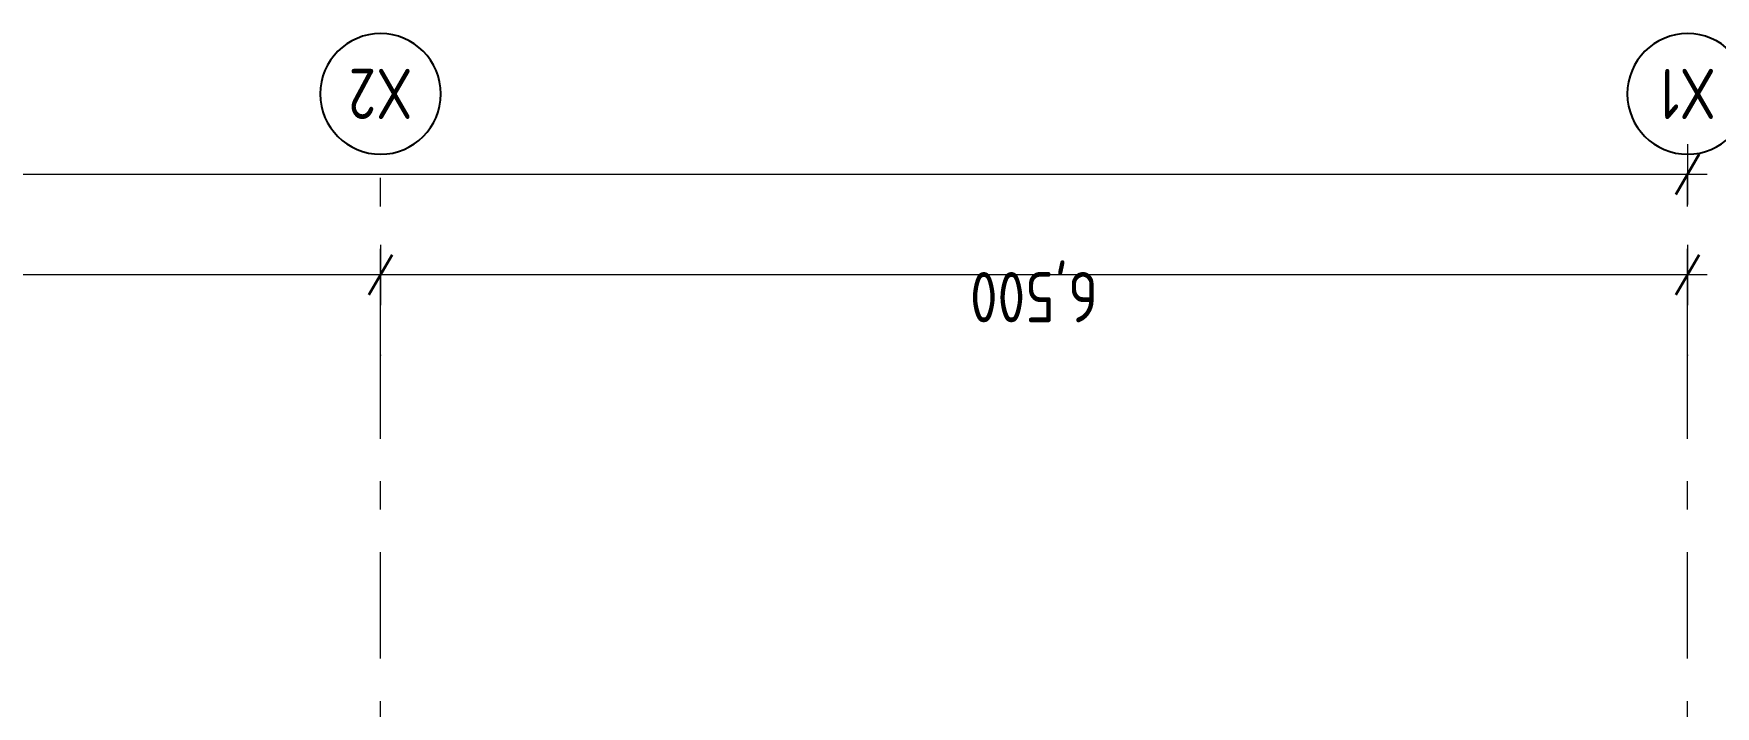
# Model space of a CAD drawing. Header units: millimetres. Extents: x 18162 to 3540582, y 72188 to 247925.
# Drawn here: x 361219 to 369582, y 98439 to 101785 of the extents above; entities that cross this region are included whole.
import ezdxf
from ezdxf.enums import TextEntityAlignment as Align

# ---------------------------------------------------------------- set-up
doc = ezdxf.new("R2010")
doc.units = ezdxf.units.MM
doc.header["$MEASUREMENT"] = 0
doc.linetypes.add('Double Dashed', pattern=[1093.611073, 529.166651, -211.666656, 141.111112, -211.666656])
doc.layers.add('Dimensioning - General', color=7, linetype='Continuous')
doc.layers.add('Structural - Grid', color=7, linetype='Continuous')
doc.styles.add('GENERATED_STYLE_3', font='', dxfattribs={"width": 0.8})
doc.styles.get('GENERATED_STYLE_3').set_extended_font_data('ISOCPEUR MON')
doc.dimstyles.new('GENERATED_STYLE__2', dxfattribs={"dimtxt": 250, "dimasz": 152, "dimexe": 0.18, "dimexo": 0.0625, "dimgap": 0, "dimtad": 1, "dimdec": 0, "dimzin": 0, "dimdsep": 46, "dimtxsty": 'GENERATED_STYLE_3', "dimblk": 'ARROWHEAD_2', "dimblk1": 'ARROWHEAD_2', "dimblk2": 'ARROWHEAD_2', "dimcen": 0.09, "dimse1": 1, "dimse2": 1, "dimclrd": 13, "dimclre": 13, "dimclrt": 13, "dimadec": 0, "dimazin": 0, "dimtfac": 1, "dimtdec": 4, "dimtmove": 0, "dimatfit": 3, "dimfxl": 1, "dimtolj": 1, "dimtzin": 0, "dimarcsym": 0})

# ---------------------------------------------------------------- blocks, each defined once
blk = doc.blocks.new('Standard grid marker[167]_3', base_point=(369444, 72524.1))
at = {"layer": 'Structural - Grid', "color": 13, "linetype": 'Double Dashed', "lineweight": 13}
for p, q in [((369444, 100185.5), (369444, 101185.5)), ((369444, 73524.1), (369444, 100185.5))]:
    blk.add_line(p, q, dxfattribs=at)
at = {"layer": 'Structural - Grid', "color": 13, "linetype": 'Continuous', "lineweight": 25, "flags": 128}
blk.add_lwpolyline([(369444, 101785.5, 1), (369444, 101185.5, 1)], format="xyb", close=True, dxfattribs=at)
at = {"layer": 'Structural - Grid', "color": 13, "linetype": 'Double Dashed', "lineweight": 13}
blk.add_point((369444, 100185.5), dxfattribs=at)
blk.add_point((369444, 100185.5), dxfattribs=at)
at = {"layer": 'Structural - Grid', "color": 13, "lineweight": 13, "style": 'GENERATED_STYLE_3'}
blk.add_attdef('AC_MarkerText_1', text='', height=250, rotation=180, dxfattribs=at).set_placement((369444, 101360.5), align=Align.TOP_CENTER)
blk = doc.blocks.new('Standard grid marker[172]_3', base_point=(362944, 72524.1))
at = {"layer": 'Structural - Grid', "color": 13, "linetype": 'Double Dashed', "lineweight": 13}
for p, q in [((362944, 100185.5), (362944, 101185.5)), ((362944, 73524.1), (362944, 100185.5))]:
    blk.add_line(p, q, dxfattribs=at)
at = {"layer": 'Structural - Grid', "color": 13, "linetype": 'Continuous', "lineweight": 25, "flags": 128}
blk.add_lwpolyline([(362944, 101785.5, 1), (362944, 101185.5, 1)], format="xyb", close=True, dxfattribs=at)
at = {"layer": 'Structural - Grid', "color": 13, "linetype": 'Double Dashed', "lineweight": 13}
blk.add_point((362944, 100185.5), dxfattribs=at)
blk.add_point((362944, 100185.5), dxfattribs=at)
at = {"layer": 'Structural - Grid', "color": 13, "lineweight": 13, "style": 'GENERATED_STYLE_3'}
blk.add_attdef('AC_MarkerText_1', text='', height=250, rotation=180, dxfattribs=at).set_placement((362944, 101360.5), align=Align.TOP_CENTER)
blk = doc.blocks.new('*D352', base_point=(318570.5, 0))
at = {"layer": 'Dimensioning - General', "color": 13, "linetype": 'Continuous', "lineweight": 13, "transparency": 16777216}
for p, q in [((339444, 101235.6), (339444, 100935.6)), ((369444, 101235.6), (369444, 100935.6)), ((339444, 101085.6), (339346.2, 101085.6)), ((369444, 101085.6), (339444, 101085.6)), ((369541.8, 101085.6), (369444, 101085.6))]:
    blk.add_line(p, q, dxfattribs=at)
at = {"layer": 'Dimensioning - General', "color": 12, "linetype": 'Continuous', "lineweight": 35, "transparency": 16777216}
for p, q in [((339501.7, 101185.6), (339386.2, 100985.6)), ((369386.2, 100985.6), (369501.7, 101185.6))]:
    blk.add_line(p, q, dxfattribs=at)
at = {"layer": 'Dimensioning - General', "color": 13, "lineweight": 13, "transparency": 16777216, "insert": (354828.2, 101158), "char_height": 250, "attachment_point": 7, "rotation": 180, "style": 'GENERATED_STYLE_3'}
blk.add_mtext('\\A1;{\\pql;\\fISOCPEUR MON|b0|i0|c0|p0;\\W0.800000;30,000}', dxfattribs=at)
blk = doc.blocks.new('ARROWHEAD_2')
at = {"color": 0, "linetype": 'Continuous', "lineweight": 0}
for p, q in [((-0.378, -0.655), (0.378, 0.655)), ((0, 0), (-1, 0))]:
    blk.add_line(p, q, dxfattribs=at)
blk = doc.blocks.new('*D353', base_point=(318570.5, 0))
at = {"layer": 'Dimensioning - General', "color": 13, "linetype": 'Continuous', "lineweight": 13, "transparency": 16777216}
for p, q in [((369444, 100735.6), (369444, 100435.6)), ((369444, 100585.6), (362944, 100585.6)), ((369541.8, 100585.6), (369444, 100585.6))]:
    blk.add_line(p, q, dxfattribs=at)
at = {"layer": 'Dimensioning - General', "color": 12, "linetype": 'Continuous', "lineweight": 35, "transparency": 16777216}
for p, q in [((362886.2, 100485.6), (363001.7, 100685.6)), ((369386.2, 100485.6), (369501.7, 100685.6))]:
    blk.add_line(p, q, dxfattribs=at)
at = {"layer": 'Dimensioning - General', "color": 13, "lineweight": 13, "transparency": 16777216, "insert": (366508.3, 100658), "char_height": 250, "attachment_point": 7, "rotation": 180, "style": 'GENERATED_STYLE_3'}
blk.add_mtext('\\A1;{\\pql;\\fISOCPEUR MON|b0|i0|c0|p0;\\W0.800000;6,500}', dxfattribs=at)
blk = doc.blocks.new('*D354', base_point=(318570.5, 0))
at = {"layer": 'Dimensioning - General', "color": 13, "linetype": 'Continuous', "lineweight": 13, "transparency": 16777216}
for p, q in [((362944, 100735.6), (362944, 100435.6)), ((362944, 100585.6), (356444, 100585.6)), ((369444, 100585.6), (362944, 100585.6))]:
    blk.add_line(p, q, dxfattribs=at)
at = {"layer": 'Dimensioning - General', "color": 12, "linetype": 'Continuous', "lineweight": 35, "transparency": 16777216}
for p, q in [((356386.2, 100485.6), (356501.7, 100685.6)), ((362886.2, 100485.6), (363001.7, 100685.6))]:
    blk.add_line(p, q, dxfattribs=at)
at = {"layer": 'Dimensioning - General', "color": 13, "lineweight": 13, "transparency": 16777216, "insert": (360008.3, 100658), "char_height": 250, "attachment_point": 7, "rotation": 180, "style": 'GENERATED_STYLE_3'}
blk.add_mtext('\\A1;{\\pql;\\fISOCPEUR MON|b0|i0|c0|p0;\\W0.800000;6,500}', dxfattribs=at)
blk = doc.blocks.new('*D355', base_point=(318570.5, 0))
at = {"layer": 'Dimensioning - General', "color": 13, "linetype": 'Continuous', "lineweight": 13, "transparency": 16777216}
for p, q in [((356444, 100735.6), (356444, 100435.6)), ((356444, 100585.6), (349944, 100585.6)), ((362944, 100585.6), (356444, 100585.6))]:
    blk.add_line(p, q, dxfattribs=at)
at = {"layer": 'Dimensioning - General', "color": 12, "linetype": 'Continuous', "lineweight": 35, "transparency": 16777216}
for p, q in [((349886.2, 100485.6), (350001.7, 100685.6)), ((356386.2, 100485.6), (356501.7, 100685.6))]:
    blk.add_line(p, q, dxfattribs=at)
at = {"layer": 'Dimensioning - General', "color": 13, "lineweight": 13, "transparency": 16777216, "insert": (353508.3, 100658), "char_height": 250, "attachment_point": 7, "rotation": 180, "style": 'GENERATED_STYLE_3'}
blk.add_mtext('\\A1;{\\pql;\\fISOCPEUR MON|b0|i0|c0|p0;\\W0.800000;6,500}', dxfattribs=at)

msp = doc.modelspace()

# ---------------------------------------------------------------- block references
at = {"layer": 'Structural - Grid', "color": 13, "linetype": 'Continuous', "lineweight": 13}
ref = msp.add_blockref('Standard grid marker[172]_3', (362944, 72524.1), dxfattribs=at)
ref.add_attrib('AC_MarkerText_1', 'X2', dxfattribs={"color": 13, "lineweight": 13, "height": 250, "rotation": 180, "style": 'GENERATED_STYLE_3', "width": 0.8}).set_placement((362944, 101360.5), align=Align.TOP_CENTER)
ref = msp.add_blockref('Standard grid marker[167]_3', (369444, 72524.1), dxfattribs=at)
ref.add_attrib('AC_MarkerText_1', 'X1', dxfattribs={"color": 13, "lineweight": 13, "height": 250, "rotation": 180, "style": 'GENERATED_STYLE_3', "width": 0.8}).set_placement((369444, 101360.5), align=Align.TOP_CENTER)

# ---------------------------------------------------------------- dimensions: what is measured, and where the dimension line sits
at = {"layer": 'Dimensioning - General', "color": 13, "linetype": 'Continuous', "lineweight": 13}
for base, p1, p2, picture, middle in [((339444, 101085.6), (369444, 101185.5), (339444, 101185.5), '*D352', (354314.3, 100910.6)), ((349944, 100585.6), (356444, 101185.5), (349944, 101185.5), '*D355', (353089.6, 100410.6)), ((356444, 100585.6), (362944, 101185.5), (356444, 101185.5), '*D354', (359589.6, 100410.6)), ((362944, 100585.6), (369444, 101185.5), (362944, 101185.5), '*D353', (366089.6, 100410.6))]:
    dim = msp.add_linear_dim(base=base, p1=p1, p2=p2, angle=180, dimstyle='GENERATED_STYLE__2', dxfattribs=at)
    dim.commit()
    dim.dimension.update_dxf_attribs({"geometry": picture, "text_midpoint": middle, "dimtype": 160, "text_rotation": 180})

doc.saveas('drawing.dxf')
